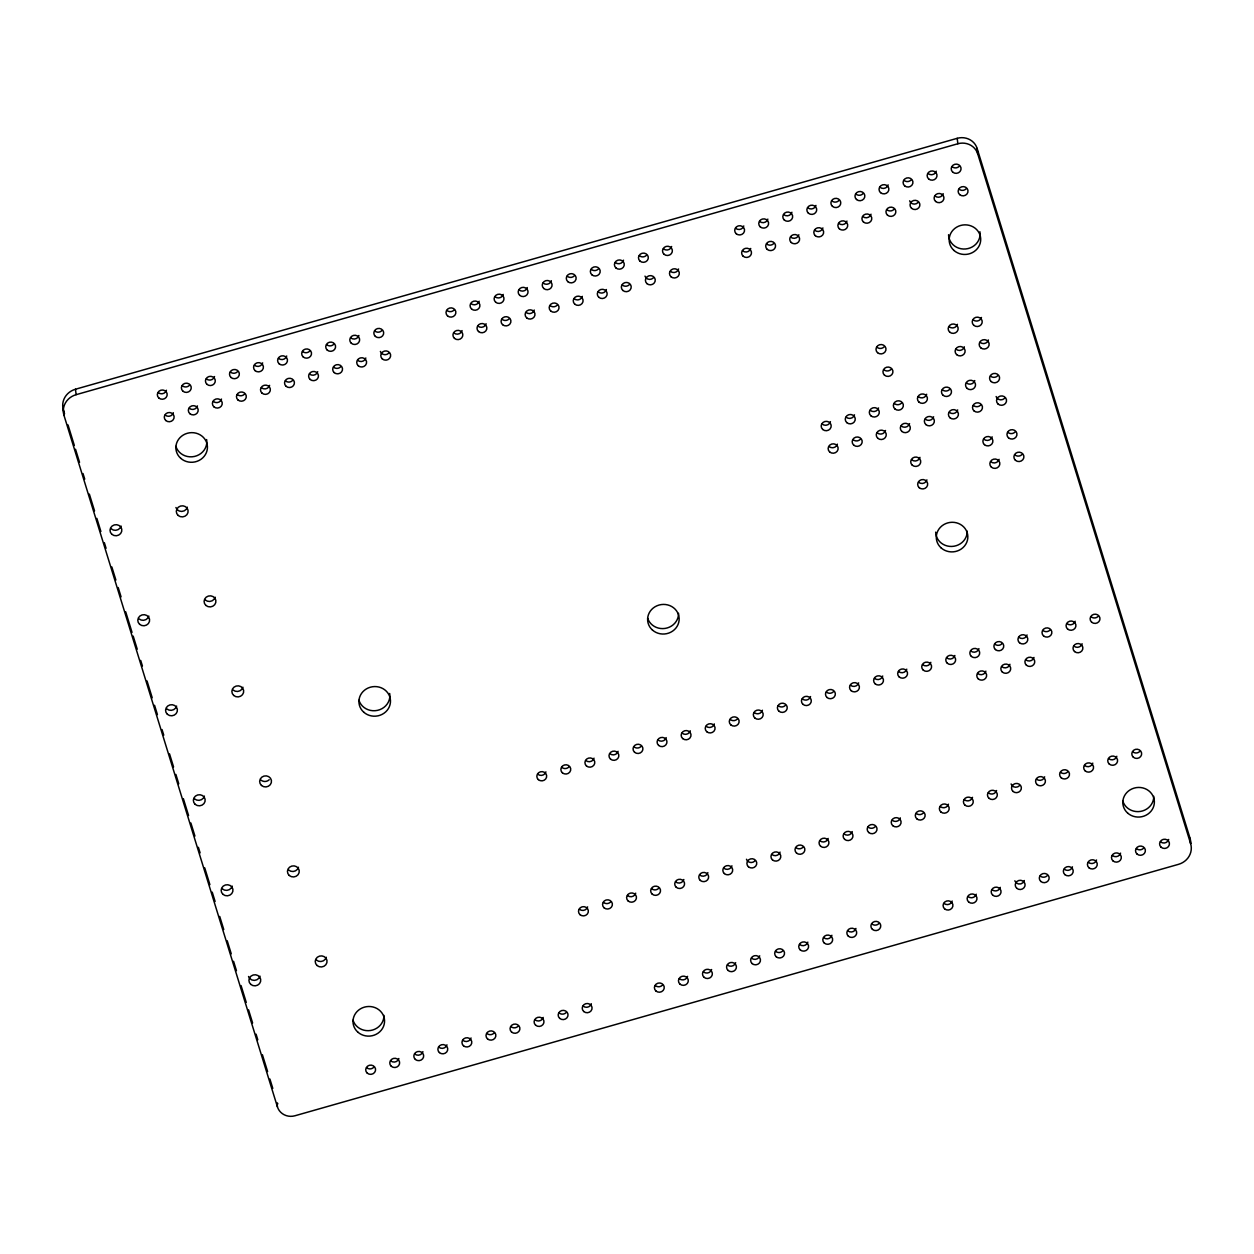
<?xml version="1.0" encoding="UTF-8"?>
<svg xmlns="http://www.w3.org/2000/svg" width="1254" height="1254" viewBox="0 0 1254 1254"><rect width="100%" height="100%" fill="white"/><g stroke="black" fill="none" stroke-linecap="round" stroke-linejoin="round"><path stroke-width="1.5" d="M1189.999 838.142L1190.61 843.581A17.713 16.615 -6.4 0 1 1178.509 864.335L294.972 1115.762A14.17 13.292 -6.4 0 1 277.432 1106.89L64.001 415.419L63.39 409.98A17.713 16.615 -6.4 0 1 75.491 389.226L957.225 138.316A16.051 15.048 -6.4 0 1 977.085 148.348L1189.999 838.142A17.713 16.615 -6.4 0 1 1190.673 843.503M64.001 415.419A17.713 16.615 -6.4 0 1 76.102 394.681L957.837 143.755A16.051 15.048 -6.4 0 1 977.697 153.787L1190.61 843.581M63.39 409.98L64.55 413.726M68.014 424.934L74.347 445.499M75.506 449.23L79.551 462.318M82.999 473.526L84.739 479.138M89.347 494.076L94.536 510.895M96.856 518.372L100.884 531.461M104.348 542.668L106.073 548.28M111.841 566.965L115.885 580.053M118.189 587.53L121.074 596.873M125.698 611.827L132.031 632.377M133.19 636.107L137.235 649.196M140.683 660.403L142.423 666.015M147.031 680.969L152.22 697.788M154.54 705.265L157.424 714.608M162.032 729.562L163.757 735.157M169.525 753.858L173.569 766.931M175.873 774.408L178.758 783.75M183.382 798.704L188.57 815.523M190.874 823L194.919 836.073M198.367 847.296L200.107 852.892M204.715 867.846L209.904 884.666M212.224 892.143L215.108 901.485M219.716 916.439L223.761 929.527M227.209 940.735L231.253 953.824M233.557 961.285L236.442 970.643M241.066 985.581L246.254 1002.401M248.558 1009.878L252.603 1022.966M256.067 1034.174L257.791 1039.785M262.399 1054.739L267.604 1071.559M269.908 1079.036L272.792 1088.378M977.085 148.348L977.697 153.787M957.225 138.316L957.837 143.755M277.024 1103.269L277.432 1106.89M75.491 389.226L76.102 394.681M277.855 1103.865A14.17 13.292 -6.4 0 1 277.447 1103.081M678.555 613.3A15.785 14.797 -6.4 0 1 665.137 628.411A15.785 14.797 -6.4 0 1 647.628 618.112M967.226 531.147A15.785 14.797 -6.4 0 1 951.77 546.446A15.785 14.797 -6.4 0 1 935.688 532.135M206.644 439.574A15.785 14.797 -6.4 0 1 194.433 456.456A15.785 14.797 -6.4 0 1 175.889 446.346M1153.758 796.306A15.785 14.797 -6.4 0 1 1140.341 811.432A15.785 14.797 -6.4 0 1 1122.832 801.118M979.923 231.755A15.785 14.797 -6.4 0 1 965.69 248.966A15.785 14.797 -6.4 0 1 948.557 234.717M383.943 1015.379A15.785 14.797 -6.4 0 1 370.526 1030.49A15.785 14.797 -6.4 0 1 353.017 1020.176M389.696 693.478A15.785 14.797 -6.4 0 1 377.485 710.36A15.785 14.797 -6.4 0 1 358.942 700.249M204.402 796.086A5.925 5.549 -6.4 0 1 194.558 798.876M269.218 779.753A5.925 5.549 -6.4 0 1 260.863 780.019M176.626 706.065A5.925 5.549 -6.4 0 1 166.782 708.871M242.915 687.208A5.925 5.549 -6.4 0 1 233.072 689.998M148.834 616.059A5.925 5.549 -6.4 0 1 138.99 618.849M215.139 597.186A5.925 5.549 -6.4 0 1 205.295 599.992M121.058 526.037A5.925 5.549 -6.4 0 1 111.214 528.843M187.348 507.18A5.925 5.549 -6.4 0 1 175.921 507.525M259.97 976.114A5.925 5.549 -6.4 0 1 248.543 976.474M326.275 957.241A5.925 5.549 -6.4 0 1 316.431 960.047M232.194 886.092A5.925 5.549 -6.4 0 1 222.35 888.898M298.483 867.235A5.925 5.549 -6.4 0 1 288.639 870.025M992.149 436.831A5.016 4.702 -6.4 0 1 983.826 439.198M999.093 459.34A5.016 4.702 -6.4 0 1 990.77 461.707M964.373 346.825A5.016 4.702 -6.4 0 1 956.034 349.192M957.429 324.316A5.016 4.702 -6.4 0 1 949.09 326.683M830.446 421.642A5.016 4.702 -6.4 0 1 822.107 424.024M837.39 444.151A5.016 4.702 -6.4 0 1 829.066 446.518M854.507 414.808A5.016 4.702 -6.4 0 1 846.168 417.174M860.197 439.449A5.016 4.702 -6.4 0 1 853.112 439.684M878.552 407.958A5.016 4.702 -6.4 0 1 870.229 410.324M885.512 430.467A5.016 4.702 -6.4 0 1 877.173 432.834M901.36 403.255A5.016 4.702 -6.4 0 1 894.29 403.474M909.558 423.617A5.016 4.702 -6.4 0 1 901.234 425.984M926.675 394.258A5.016 4.702 -6.4 0 1 918.336 396.64M933.619 416.767A5.016 4.702 -6.4 0 1 925.28 419.134M949.482 389.571A5.016 4.702 -6.4 0 1 942.397 389.79M957.68 409.917A5.016 4.702 -6.4 0 1 949.341 412.3M974.781 380.573A5.016 4.702 -6.4 0 1 966.458 382.94M980.487 405.23A5.016 4.702 -6.4 0 1 973.402 405.45M997.588 375.871A5.016 4.702 -6.4 0 1 990.503 376.106M1004.532 398.38A5.016 4.702 -6.4 0 1 996.115 396.53M1014.956 432.128A5.016 4.702 -6.4 0 1 1007.871 432.364M1021.9 454.638A5.016 4.702 -6.4 0 1 1014.815 454.857M988.418 339.975A5.016 4.702 -6.4 0 1 980.095 342.342M981.474 317.466A5.016 4.702 -6.4 0 1 973.151 319.848M373.582 1067.467A4.938 4.624 -6.4 0 1 366.623 1067.687M398.882 1058.501A4.938 4.624 -6.4 0 1 390.668 1060.837M422.927 1051.651A4.938 4.624 -6.4 0 1 414.729 1053.987M446.988 1044.817A4.938 4.624 -6.4 0 1 438.79 1047.137M471.049 1037.967A4.938 4.624 -6.4 0 1 462.851 1040.303M493.872 1033.233A4.938 4.624 -6.4 0 1 486.897 1033.453M517.933 1026.383A4.938 4.624 -6.4 0 1 510.958 1026.603M543.217 1017.433A4.938 4.624 -6.4 0 1 535.019 1019.768M566.04 1012.699A4.938 4.624 -6.4 0 1 559.065 1012.918M591.324 1003.733A4.938 4.624 -6.4 0 1 583.126 1006.069M166.437 390.245A4.938 4.624 -6.4 0 1 158.239 392.58M189.26 385.511A4.938 4.624 -6.4 0 1 182.285 385.73M214.544 376.545A4.938 4.624 -6.4 0 1 206.346 378.88M237.382 371.811A4.938 4.624 -6.4 0 1 230.407 372.03M262.666 362.861A4.938 4.624 -6.4 0 1 254.468 365.196M286.727 356.011A4.938 4.624 -6.4 0 1 278.513 358.346M309.55 351.277A4.938 4.624 -6.4 0 1 302.575 351.496M333.595 344.442A4.938 4.624 -6.4 0 1 326.636 344.662M358.895 335.476A4.938 4.624 -6.4 0 1 350.681 337.812M381.718 330.742A4.938 4.624 -6.4 0 1 374.742 330.962M662.269 985.315A4.938 4.624 -6.4 0 1 655.293 985.534M687.553 976.349A4.938 4.624 -6.4 0 1 679.354 978.684M711.614 969.514A4.938 4.624 -6.4 0 1 703.416 971.834M735.675 962.664A4.938 4.624 -6.4 0 1 727.461 965M759.72 955.814A4.938 4.624 -6.4 0 1 751.522 958.15M782.559 951.081A4.938 4.624 -6.4 0 1 775.583 951.3M807.842 942.13A4.938 4.624 -6.4 0 1 799.644 944.466M831.904 935.28A4.938 4.624 -6.4 0 1 823.69 937.616M855.949 928.43A4.938 4.624 -6.4 0 1 847.751 930.766M878.772 923.696A4.938 4.624 -6.4 0 1 871.812 923.916M453.885 310.208A4.938 4.624 -6.4 0 1 446.91 310.428M479.169 301.242A4.938 4.624 -6.4 0 1 470.971 303.578M503.23 294.408A4.938 4.624 -6.4 0 1 495.032 296.728M527.291 287.558A4.938 4.624 -6.4 0 1 519.093 289.893M551.352 280.708A4.938 4.624 -6.4 0 1 543.139 283.043M574.175 275.974A4.938 4.624 -6.4 0 1 567.2 276.193M598.221 269.14A4.938 4.624 -6.4 0 1 591.261 269.359M623.52 260.174A4.938 4.624 -6.4 0 1 615.306 262.509M646.343 255.44A4.938 4.624 -6.4 0 1 639.368 255.659M671.627 246.489A4.938 4.624 -6.4 0 1 663.429 248.809M952.178 901.046A4.938 4.624 -6.4 0 1 943.98 903.382M976.239 894.212A4.938 4.624 -6.4 0 1 968.041 896.547M1000.3 887.362A4.938 4.624 -6.4 0 1 992.086 889.697M1024.346 880.512A4.938 4.624 -6.4 0 1 1014.831 880.81M1047.168 875.778A4.938 4.624 -6.4 0 1 1040.209 875.997M1072.468 866.827A4.938 4.624 -6.4 0 1 1064.27 869.163M1096.529 859.978A4.938 4.624 -6.4 0 1 1088.315 862.313M1120.574 853.128A4.938 4.624 -6.4 0 1 1112.376 855.463M1143.397 848.394A4.938 4.624 -6.4 0 1 1136.438 848.613M1168.697 839.443A4.938 4.624 -6.4 0 1 1160.483 841.779M743.794 225.939A4.938 4.624 -6.4 0 1 735.596 228.275M767.856 219.105A4.938 4.624 -6.4 0 1 759.658 221.441M791.917 212.255A4.938 4.624 -6.4 0 1 783.703 214.591M815.962 205.405A4.938 4.624 -6.4 0 1 807.764 207.741M838.785 200.671A4.938 4.624 -6.4 0 1 831.825 200.891M862.846 193.837A4.938 4.624 -6.4 0 1 855.886 194.056M888.145 184.871A4.938 4.624 -6.4 0 1 879.932 187.207M910.968 180.137A4.938 4.624 -6.4 0 1 903.993 180.357M936.252 171.187A4.938 4.624 -6.4 0 1 928.054 173.507M959.075 166.453A4.938 4.624 -6.4 0 1 952.099 166.672M750.738 248.449A4.938 4.624 -6.4 0 1 742.54 250.784M773.561 243.715A4.938 4.624 -6.4 0 1 766.602 243.934M798.861 234.764A4.938 4.624 -6.4 0 1 790.663 237.084M822.922 227.915A4.938 4.624 -6.4 0 1 814.708 230.25M846.967 221.065A4.938 4.624 -6.4 0 1 838.769 223.4M871.028 214.215A4.938 4.624 -6.4 0 1 862.83 216.55M893.851 209.496A4.938 4.624 -6.4 0 1 886.876 209.716M917.912 202.646A4.938 4.624 -6.4 0 1 909.62 200.828M943.196 193.68A4.938 4.624 -6.4 0 1 934.998 196.016M966.019 188.946A4.938 4.624 -6.4 0 1 959.059 189.166M462.068 330.601A4.938 4.624 -6.4 0 1 453.87 332.937M486.113 323.751A4.938 4.624 -6.4 0 1 477.915 326.087M508.952 319.018A4.938 4.624 -6.4 0 1 501.976 319.237M534.235 310.051A4.938 4.624 -6.4 0 1 526.037 312.387M557.058 305.333A4.938 4.624 -6.4 0 1 550.083 305.553M582.342 296.367A4.938 4.624 -6.4 0 1 574.144 298.703M606.403 289.517A4.938 4.624 -6.4 0 1 598.205 291.853M629.226 284.799A4.938 4.624 -6.4 0 1 622.266 285.003M653.287 277.949A4.938 4.624 -6.4 0 1 644.995 276.131M678.571 268.983A4.938 4.624 -6.4 0 1 670.373 271.319M173.381 412.738A4.938 4.624 -6.4 0 1 165.183 415.074M197.442 405.904A4.938 4.624 -6.4 0 1 189.244 408.24M221.503 399.054A4.938 4.624 -6.4 0 1 213.29 401.39M244.326 394.32A4.938 4.624 -6.4 0 1 237.351 394.54M269.61 385.354A4.938 4.624 -6.4 0 1 261.412 387.69M292.433 380.636A4.938 4.624 -6.4 0 1 285.457 380.855M317.717 371.67A4.938 4.624 -6.4 0 1 309.519 374.005M340.555 366.936A4.938 4.624 -6.4 0 1 333.58 367.156M365.839 357.986A4.938 4.624 -6.4 0 1 357.641 360.306M388.662 353.252A4.938 4.624 -6.4 0 1 380.37 351.433M919.981 457.365A5.016 4.702 -6.4 0 1 911.642 459.748M926.925 479.874A5.016 4.702 -6.4 0 1 918.602 482.241M890.951 369.507A5.016 4.702 -6.4 0 1 883.866 369.726M883.992 346.997A5.016 4.702 -6.4 0 1 876.922 347.217M1116.844 756.272A4.938 4.624 -6.4 0 1 1108.646 758.607M1092.798 763.122A4.938 4.624 -6.4 0 1 1084.585 765.457M1067.499 772.072A4.938 4.624 -6.4 0 1 1060.539 772.292M1044.676 776.806A4.938 4.624 -6.4 0 1 1036.478 779.142M802.874 847.375A4.938 4.624 -6.4 0 1 795.914 847.594M1049.88 630.213A4.938 4.624 -6.4 0 1 1042.92 630.433M1019.392 785.772A4.938 4.624 -6.4 0 1 1011.1 783.954M996.569 790.506A4.938 4.624 -6.4 0 1 988.371 792.841M972.508 797.34A4.938 4.624 -6.4 0 1 964.31 799.676M948.447 804.19A4.938 4.624 -6.4 0 1 940.249 806.526M923.163 813.156A4.938 4.624 -6.4 0 1 916.188 813.376M900.341 817.89A4.938 4.624 -6.4 0 1 892.143 820.21M875.057 826.841A4.938 4.624 -6.4 0 1 868.081 827.06M852.234 831.574A4.938 4.624 -6.4 0 1 844.02 833.91M828.173 838.424A4.938 4.624 -6.4 0 1 819.975 840.76M785.255 705.516A4.938 4.624 -6.4 0 1 778.295 705.736M810.554 696.55A4.938 4.624 -6.4 0 1 802.341 698.886M833.377 691.816A4.938 4.624 -6.4 0 1 826.402 692.036M858.661 682.866A4.938 4.624 -6.4 0 1 850.463 685.201M882.722 676.016A4.938 4.624 -6.4 0 1 874.524 678.351M906.783 669.166A4.938 4.624 -6.4 0 1 898.569 671.501M930.829 662.331A4.938 4.624 -6.4 0 1 922.63 664.651M954.89 655.481A4.938 4.624 -6.4 0 1 946.692 657.817M978.951 648.631A4.938 4.624 -6.4 0 1 970.737 650.967M714.325 723.934A4.938 4.624 -6.4 0 1 706.127 726.27M1001.774 643.898A4.938 4.624 -6.4 0 1 994.798 644.117M1027.057 634.947A4.938 4.624 -6.4 0 1 1018.859 637.283M780.051 852.109A4.938 4.624 -6.4 0 1 771.853 854.444M754.767 861.075A4.938 4.624 -6.4 0 1 746.475 859.256M731.944 865.809A4.938 4.624 -6.4 0 1 723.746 868.129M707.883 872.643A4.938 4.624 -6.4 0 1 699.685 874.979M683.838 879.493A4.938 4.624 -6.4 0 1 675.624 881.828M658.538 888.459A4.938 4.624 -6.4 0 1 651.578 888.678M635.715 893.177A4.938 4.624 -6.4 0 1 627.517 895.513M610.432 902.143A4.938 4.624 -6.4 0 1 603.456 902.363M587.609 906.877A4.938 4.624 -6.4 0 1 579.395 909.213M545.929 771.853A4.938 4.624 -6.4 0 1 537.731 774.188M568.752 767.119A4.938 4.624 -6.4 0 1 561.776 767.338M594.035 758.168A4.938 4.624 -6.4 0 1 585.837 760.504M618.097 751.318A4.938 4.624 -6.4 0 1 609.899 753.654M640.919 746.585A4.938 4.624 -6.4 0 1 633.944 746.804M666.203 737.634A4.938 4.624 -6.4 0 1 658.005 739.954M690.264 730.784A4.938 4.624 -6.4 0 1 682.066 733.12M1009.956 664.291A4.938 4.624 -6.4 0 1 1001.742 666.626M985.895 671.141A4.938 4.624 -6.4 0 1 977.697 673.476M737.148 719.2A4.938 4.624 -6.4 0 1 730.173 719.42M1075.18 621.247A4.938 4.624 -6.4 0 1 1066.966 623.583M1034.001 657.441A4.938 4.624 -6.4 0 1 1025.803 659.776M1139.667 751.538A4.938 4.624 -6.4 0 1 1132.707 751.757M762.432 710.25A4.938 4.624 -6.4 0 1 754.234 712.586M1098.002 616.513A4.938 4.624 -6.4 0 1 1091.027 616.733M1082.124 643.757A4.938 4.624 -6.4 0 1 1073.91 646.092M363.77 712.209A15.785 14.797 -6.4 0 0 390.025 704.732A15.785 14.797 -6.4 0 0 370.338 687.208A15.785 14.797 -6.4 0 0 363.77 712.209M853.723 445.123A5.016 4.702 -6.4 0 0 862.062 442.74A5.016 4.702 -6.4 0 0 855.808 437.176A5.016 4.702 -6.4 0 0 853.723 445.123M262.023 393.145A4.938 4.624 -6.4 0 0 270.221 390.809A4.938 4.624 -6.4 0 0 264.061 385.323A4.938 4.624 -6.4 0 0 262.023 393.145M954.012 250.487A15.785 14.797 -6.4 0 0 980.252 243.01A15.785 14.797 -6.4 0 0 960.564 225.485A15.785 14.797 -6.4 0 0 954.012 250.487M1127.659 813.078A15.785 14.797 -6.4 0 0 1153.915 805.601A15.785 14.797 -6.4 0 0 1134.227 788.076A15.785 14.797 -6.4 0 0 1127.659 813.078M543.75 288.483A4.938 4.624 -6.4 0 0 551.948 286.147A4.938 4.624 -6.4 0 0 545.803 280.677A4.938 4.624 -6.4 0 0 543.75 288.483M870.84 415.764A5.016 4.702 -6.4 0 0 879.164 413.397A5.016 4.702 -6.4 0 0 872.925 407.832A5.016 4.702 -6.4 0 0 870.84 415.764M1064.865 874.602A4.938 4.624 -6.4 0 0 1073.079 872.267A4.938 4.624 -6.4 0 0 1066.919 866.78A4.938 4.624 -6.4 0 0 1064.865 874.602M180.717 458.29A15.785 14.797 -6.4 0 0 206.973 450.829A15.785 14.797 -6.4 0 0 187.285 433.288A15.785 14.797 -6.4 0 0 180.717 458.29M652.456 630.057A15.785 14.797 -6.4 0 0 678.696 622.595A15.785 14.797 -6.4 0 0 659.008 605.055A15.785 14.797 -6.4 0 0 652.456 630.057M941.127 547.904A15.785 14.797 -6.4 0 0 967.383 540.443A15.785 14.797 -6.4 0 0 947.695 522.918A15.785 14.797 -6.4 0 0 941.127 547.904M357.845 1032.136A15.785 14.797 -6.4 0 0 384.1 1024.659A15.785 14.797 -6.4 0 0 364.412 1007.134A15.785 14.797 -6.4 0 0 357.845 1032.136M195.169 804.331A5.925 5.549 -6.4 0 0 205.013 801.525A5.925 5.549 -6.4 0 0 197.63 794.958A5.925 5.549 -6.4 0 0 195.169 804.331M261.475 785.459A5.925 5.549 -6.4 0 0 271.319 782.653A5.925 5.549 -6.4 0 0 263.936 776.085A5.925 5.549 -6.4 0 0 261.475 785.459M167.393 714.31A5.925 5.549 -6.4 0 0 177.237 711.504A5.925 5.549 -6.4 0 0 169.854 704.936A5.925 5.549 -6.4 0 0 167.393 714.31M233.683 695.437A5.925 5.549 -6.4 0 0 243.527 692.647A5.925 5.549 -6.4 0 0 236.144 686.063A5.925 5.549 -6.4 0 0 233.683 695.437M139.602 624.288A5.925 5.549 -6.4 0 0 149.445 621.498A5.925 5.549 -6.4 0 0 142.063 614.915A5.925 5.549 -6.4 0 0 139.602 624.288M205.907 605.431A5.925 5.549 -6.4 0 0 215.751 602.625A5.925 5.549 -6.4 0 0 208.368 596.058A5.925 5.549 -6.4 0 0 205.907 605.431M111.825 534.282A5.925 5.549 -6.4 0 0 121.669 531.477A5.925 5.549 -6.4 0 0 114.286 524.909A5.925 5.549 -6.4 0 0 111.825 534.282M178.115 515.41A5.925 5.549 -6.4 0 0 187.959 512.62A5.925 5.549 -6.4 0 0 180.576 506.036A5.925 5.549 -6.4 0 0 178.115 515.41M250.737 984.359A5.925 5.549 -6.4 0 0 260.581 981.553A5.925 5.549 -6.4 0 0 253.198 974.985A5.925 5.549 -6.4 0 0 250.737 984.359M317.043 965.486A5.925 5.549 -6.4 0 0 326.886 962.68A5.925 5.549 -6.4 0 0 319.504 956.112A5.925 5.549 -6.4 0 0 317.043 965.486M222.961 894.337A5.925 5.549 -6.4 0 0 232.805 891.531A5.925 5.549 -6.4 0 0 225.422 884.963A5.925 5.549 -6.4 0 0 222.961 894.337M289.251 875.464A5.925 5.549 -6.4 0 0 299.095 872.674A5.925 5.549 -6.4 0 0 291.712 866.091A5.925 5.549 -6.4 0 0 289.251 875.464M984.421 444.653A5.016 4.702 -6.4 0 0 992.76 442.27A5.016 4.702 -6.4 0 0 986.506 436.706A5.016 4.702 -6.4 0 0 984.421 444.653M991.381 467.146A5.016 4.702 -6.4 0 0 999.704 464.779A5.016 4.702 -6.4 0 0 993.45 459.215A5.016 4.702 -6.4 0 0 991.381 467.146M956.645 354.631A5.016 4.702 -6.4 0 0 964.984 352.264A5.016 4.702 -6.4 0 0 958.73 346.7A5.016 4.702 -6.4 0 0 956.645 354.631M949.701 332.122A5.016 4.702 -6.4 0 0 958.025 329.755A5.016 4.702 -6.4 0 0 951.786 324.19A5.016 4.702 -6.4 0 0 949.701 332.122M822.718 429.464A5.016 4.702 -6.4 0 0 831.057 427.097A5.016 4.702 -6.4 0 0 824.803 421.532A5.016 4.702 -6.4 0 0 822.718 429.464M829.662 451.957A5.016 4.702 -6.4 0 0 838.001 449.59A5.016 4.702 -6.4 0 0 831.747 444.026A5.016 4.702 -6.4 0 0 829.662 451.957M846.779 422.614A5.016 4.702 -6.4 0 0 855.118 420.247A5.016 4.702 -6.4 0 0 848.864 414.682A5.016 4.702 -6.4 0 0 846.779 422.614M877.784 438.273A5.016 4.702 -6.4 0 0 886.123 435.906A5.016 4.702 -6.4 0 0 879.869 430.341A5.016 4.702 -6.4 0 0 877.784 438.273M894.886 408.929A5.016 4.702 -6.4 0 0 903.225 406.547A5.016 4.702 -6.4 0 0 896.971 400.982A5.016 4.702 -6.4 0 0 894.886 408.929M901.845 431.423A5.016 4.702 -6.4 0 0 910.169 429.056A5.016 4.702 -6.4 0 0 903.93 423.491A5.016 4.702 -6.4 0 0 901.845 431.423M918.947 402.079A5.016 4.702 -6.4 0 0 927.286 399.712A5.016 4.702 -6.4 0 0 921.032 394.148A5.016 4.702 -6.4 0 0 918.947 402.079M925.891 424.589A5.016 4.702 -6.4 0 0 934.23 422.206A5.016 4.702 -6.4 0 0 927.976 416.642A5.016 4.702 -6.4 0 0 925.891 424.589M943.008 395.229A5.016 4.702 -6.4 0 0 951.347 392.863A5.016 4.702 -6.4 0 0 945.093 387.298A5.016 4.702 -6.4 0 0 943.008 395.229M949.952 417.739A5.016 4.702 -6.4 0 0 958.291 415.372A5.016 4.702 -6.4 0 0 952.037 409.807A5.016 4.702 -6.4 0 0 949.952 417.739M967.069 388.379A5.016 4.702 -6.4 0 0 975.393 386.013A5.016 4.702 -6.4 0 0 969.154 380.448A5.016 4.702 -6.4 0 0 967.069 388.379M974.013 410.889A5.016 4.702 -6.4 0 0 982.337 408.522A5.016 4.702 -6.4 0 0 976.098 402.957A5.016 4.702 -6.4 0 0 974.013 410.889M991.115 381.545A5.016 4.702 -6.4 0 0 999.454 379.163A5.016 4.702 -6.4 0 0 993.199 373.598A5.016 4.702 -6.4 0 0 991.115 381.545M998.059 404.039A5.016 4.702 -6.4 0 0 1006.398 401.672A5.016 4.702 -6.4 0 0 1000.143 396.107A5.016 4.702 -6.4 0 0 998.059 404.039M1008.482 437.803A5.016 4.702 -6.4 0 0 1016.822 435.436A5.016 4.702 -6.4 0 0 1010.567 429.871A5.016 4.702 -6.4 0 0 1008.482 437.803M1015.426 460.296A5.016 4.702 -6.4 0 0 1023.766 457.929A5.016 4.702 -6.4 0 0 1017.511 452.365A5.016 4.702 -6.4 0 0 1015.426 460.296M980.706 347.781A5.016 4.702 -6.4 0 0 989.03 345.414A5.016 4.702 -6.4 0 0 982.791 339.85A5.016 4.702 -6.4 0 0 980.706 347.781M973.762 325.288A5.016 4.702 -6.4 0 0 982.086 322.905A5.016 4.702 -6.4 0 0 975.831 317.34A5.016 4.702 -6.4 0 0 973.762 325.288M367.234 1073.126A4.938 4.624 -6.4 0 0 375.432 1070.791A4.938 4.624 -6.4 0 0 369.272 1065.304A4.938 4.624 -6.4 0 0 367.234 1073.126M391.279 1066.276A4.938 4.624 -6.4 0 0 399.493 1063.941A4.938 4.624 -6.4 0 0 393.333 1058.47A4.938 4.624 -6.4 0 0 391.279 1066.276M415.34 1059.426A4.938 4.624 -6.4 0 0 423.538 1057.091A4.938 4.624 -6.4 0 0 417.394 1051.62A4.938 4.624 -6.4 0 0 415.34 1059.426M439.402 1052.592A4.938 4.624 -6.4 0 0 447.6 1050.256A4.938 4.624 -6.4 0 0 441.455 1044.77A4.938 4.624 -6.4 0 0 439.402 1052.592M463.463 1045.742A4.938 4.624 -6.4 0 0 471.661 1043.406A4.938 4.624 -6.4 0 0 465.5 1037.936A4.938 4.624 -6.4 0 0 463.463 1045.742M487.508 1038.892A4.938 4.624 -6.4 0 0 495.722 1036.556A4.938 4.624 -6.4 0 0 489.562 1031.086A4.938 4.624 -6.4 0 0 487.508 1038.892M511.569 1032.042A4.938 4.624 -6.4 0 0 519.767 1029.722A4.938 4.624 -6.4 0 0 513.623 1024.236A4.938 4.624 -6.4 0 0 511.569 1032.042M535.63 1025.208A4.938 4.624 -6.4 0 0 543.828 1022.872A4.938 4.624 -6.4 0 0 537.668 1017.386A4.938 4.624 -6.4 0 0 535.63 1025.208M559.676 1018.358A4.938 4.624 -6.4 0 0 567.89 1016.022A4.938 4.624 -6.4 0 0 561.729 1010.552A4.938 4.624 -6.4 0 0 559.676 1018.358M583.737 1011.508A4.938 4.624 -6.4 0 0 591.935 1009.172A4.938 4.624 -6.4 0 0 585.79 1003.702A4.938 4.624 -6.4 0 0 583.737 1011.508M158.85 398.02A4.938 4.624 -6.4 0 0 167.048 395.684A4.938 4.624 -6.4 0 0 160.888 390.198A4.938 4.624 -6.4 0 0 158.85 398.02M182.896 391.17A4.938 4.624 -6.4 0 0 191.11 388.834A4.938 4.624 -6.4 0 0 184.949 383.363A4.938 4.624 -6.4 0 0 182.896 391.17M206.957 384.32A4.938 4.624 -6.4 0 0 215.155 381.984A4.938 4.624 -6.4 0 0 209.01 376.513A4.938 4.624 -6.4 0 0 206.957 384.32M231.018 377.485A4.938 4.624 -6.4 0 0 239.216 375.15A4.938 4.624 -6.4 0 0 233.072 369.664A4.938 4.624 -6.4 0 0 231.018 377.485M255.079 370.635A4.938 4.624 -6.4 0 0 263.277 368.3A4.938 4.624 -6.4 0 0 257.117 362.829A4.938 4.624 -6.4 0 0 255.079 370.635M279.125 363.785A4.938 4.624 -6.4 0 0 287.338 361.45A4.938 4.624 -6.4 0 0 281.178 355.979A4.938 4.624 -6.4 0 0 279.125 363.785M303.186 356.935A4.938 4.624 -6.4 0 0 311.384 354.616A4.938 4.624 -6.4 0 0 305.239 349.129A4.938 4.624 -6.4 0 0 303.186 356.935M327.247 350.101A4.938 4.624 -6.4 0 0 335.445 347.766A4.938 4.624 -6.4 0 0 329.3 342.279A4.938 4.624 -6.4 0 0 327.247 350.101M351.292 343.251A4.938 4.624 -6.4 0 0 359.506 340.916A4.938 4.624 -6.4 0 0 353.346 335.445A4.938 4.624 -6.4 0 0 351.292 343.251M375.354 336.401A4.938 4.624 -6.4 0 0 383.552 334.066A4.938 4.624 -6.4 0 0 377.407 328.595A4.938 4.624 -6.4 0 0 375.354 336.401M655.905 990.974A4.938 4.624 -6.4 0 0 664.118 988.638A4.938 4.624 -6.4 0 0 657.958 983.167A4.938 4.624 -6.4 0 0 655.905 990.974M679.966 984.124A4.938 4.624 -6.4 0 0 688.164 981.788A4.938 4.624 -6.4 0 0 682.019 976.317A4.938 4.624 -6.4 0 0 679.966 984.124M704.027 977.289A4.938 4.624 -6.4 0 0 712.225 974.954A4.938 4.624 -6.4 0 0 706.08 969.467A4.938 4.624 -6.4 0 0 704.027 977.289M728.072 970.439A4.938 4.624 -6.4 0 0 736.286 968.104A4.938 4.624 -6.4 0 0 730.126 962.633A4.938 4.624 -6.4 0 0 728.072 970.439M752.134 963.589A4.938 4.624 -6.4 0 0 760.332 961.254A4.938 4.624 -6.4 0 0 754.187 955.783A4.938 4.624 -6.4 0 0 752.134 963.589M776.195 956.739A4.938 4.624 -6.4 0 0 784.393 954.419A4.938 4.624 -6.4 0 0 778.248 948.933A4.938 4.624 -6.4 0 0 776.195 956.739M800.256 949.905A4.938 4.624 -6.4 0 0 808.454 947.569A4.938 4.624 -6.4 0 0 802.294 942.083A4.938 4.624 -6.4 0 0 800.256 949.905M824.301 943.055A4.938 4.624 -6.4 0 0 832.515 940.719A4.938 4.624 -6.4 0 0 826.355 935.249A4.938 4.624 -6.4 0 0 824.301 943.055M848.362 936.205A4.938 4.624 -6.4 0 0 856.56 933.869A4.938 4.624 -6.4 0 0 850.416 928.399A4.938 4.624 -6.4 0 0 848.362 936.205M872.423 929.371A4.938 4.624 -6.4 0 0 880.621 927.035A4.938 4.624 -6.4 0 0 874.477 921.549A4.938 4.624 -6.4 0 0 872.423 929.371M447.521 315.867A4.938 4.624 -6.4 0 0 455.735 313.531A4.938 4.624 -6.4 0 0 449.575 308.061A4.938 4.624 -6.4 0 0 447.521 315.867M471.582 309.017A4.938 4.624 -6.4 0 0 479.78 306.681A4.938 4.624 -6.4 0 0 473.636 301.211A4.938 4.624 -6.4 0 0 471.582 309.017M495.643 302.183A4.938 4.624 -6.4 0 0 503.842 299.847A4.938 4.624 -6.4 0 0 497.697 294.361A4.938 4.624 -6.4 0 0 495.643 302.183M519.689 295.333A4.938 4.624 -6.4 0 0 527.903 292.997A4.938 4.624 -6.4 0 0 521.742 287.527A4.938 4.624 -6.4 0 0 519.689 295.333M567.811 281.648A4.938 4.624 -6.4 0 0 576.009 279.313A4.938 4.624 -6.4 0 0 569.865 273.827A4.938 4.624 -6.4 0 0 567.811 281.648M591.872 274.798A4.938 4.624 -6.4 0 0 600.07 272.463A4.938 4.624 -6.4 0 0 593.91 266.977A4.938 4.624 -6.4 0 0 591.872 274.798M615.918 267.948A4.938 4.624 -6.4 0 0 624.131 265.613A4.938 4.624 -6.4 0 0 617.971 260.142A4.938 4.624 -6.4 0 0 615.918 267.948M639.979 261.098A4.938 4.624 -6.4 0 0 648.177 258.763A4.938 4.624 -6.4 0 0 642.032 253.292A4.938 4.624 -6.4 0 0 639.979 261.098M664.04 254.264A4.938 4.624 -6.4 0 0 672.238 251.929A4.938 4.624 -6.4 0 0 666.093 246.442A4.938 4.624 -6.4 0 0 664.04 254.264M944.591 908.821A4.938 4.624 -6.4 0 0 952.789 906.501A4.938 4.624 -6.4 0 0 946.645 901.015A4.938 4.624 -6.4 0 0 944.591 908.821M968.652 901.987A4.938 4.624 -6.4 0 0 976.85 899.651A4.938 4.624 -6.4 0 0 970.69 894.165A4.938 4.624 -6.4 0 0 968.652 901.987M992.698 895.137A4.938 4.624 -6.4 0 0 1000.911 892.801A4.938 4.624 -6.4 0 0 994.751 887.33A4.938 4.624 -6.4 0 0 992.698 895.137M1016.759 888.287A4.938 4.624 -6.4 0 0 1024.957 885.951A4.938 4.624 -6.4 0 0 1018.812 880.48A4.938 4.624 -6.4 0 0 1016.759 888.287M1040.82 881.452A4.938 4.624 -6.4 0 0 1049.018 879.117A4.938 4.624 -6.4 0 0 1042.873 873.63A4.938 4.624 -6.4 0 0 1040.82 881.452M1088.927 867.752A4.938 4.624 -6.4 0 0 1097.125 865.417A4.938 4.624 -6.4 0 0 1090.98 859.946A4.938 4.624 -6.4 0 0 1088.927 867.752M1112.988 860.902A4.938 4.624 -6.4 0 0 1121.186 858.567A4.938 4.624 -6.4 0 0 1115.041 853.096A4.938 4.624 -6.4 0 0 1112.988 860.902M1137.049 854.068A4.938 4.624 -6.4 0 0 1145.247 851.732A4.938 4.624 -6.4 0 0 1139.087 846.246A4.938 4.624 -6.4 0 0 1137.049 854.068M1161.094 847.218A4.938 4.624 -6.4 0 0 1169.308 844.882A4.938 4.624 -6.4 0 0 1163.148 839.412A4.938 4.624 -6.4 0 0 1161.094 847.218M736.208 233.714A4.938 4.624 -6.4 0 0 744.406 231.394A4.938 4.624 -6.4 0 0 738.261 225.908A4.938 4.624 -6.4 0 0 736.208 233.714M760.269 226.88A4.938 4.624 -6.4 0 0 768.467 224.544A4.938 4.624 -6.4 0 0 762.307 219.058A4.938 4.624 -6.4 0 0 760.269 226.88M784.314 220.03A4.938 4.624 -6.4 0 0 792.528 217.694A4.938 4.624 -6.4 0 0 786.368 212.224A4.938 4.624 -6.4 0 0 784.314 220.03M808.375 213.18A4.938 4.624 -6.4 0 0 816.573 210.844A4.938 4.624 -6.4 0 0 810.429 205.374A4.938 4.624 -6.4 0 0 808.375 213.18M832.437 206.346A4.938 4.624 -6.4 0 0 840.635 204.01A4.938 4.624 -6.4 0 0 834.49 198.524A4.938 4.624 -6.4 0 0 832.437 206.346M856.498 199.496A4.938 4.624 -6.4 0 0 864.696 197.16A4.938 4.624 -6.4 0 0 858.535 191.674A4.938 4.624 -6.4 0 0 856.498 199.496M880.543 192.646A4.938 4.624 -6.4 0 0 888.741 190.31A4.938 4.624 -6.4 0 0 882.597 184.84A4.938 4.624 -6.4 0 0 880.543 192.646M904.604 185.796A4.938 4.624 -6.4 0 0 912.802 183.46A4.938 4.624 -6.4 0 0 906.658 177.99A4.938 4.624 -6.4 0 0 904.604 185.796M928.665 178.961A4.938 4.624 -6.4 0 0 936.863 176.626A4.938 4.624 -6.4 0 0 930.703 171.14A4.938 4.624 -6.4 0 0 928.665 178.961M952.711 172.111A4.938 4.624 -6.4 0 0 960.925 169.776A4.938 4.624 -6.4 0 0 954.764 164.305A4.938 4.624 -6.4 0 0 952.711 172.111M743.152 256.224A4.938 4.624 -6.4 0 0 751.35 253.888A4.938 4.624 -6.4 0 0 745.205 248.417A4.938 4.624 -6.4 0 0 743.152 256.224M767.213 249.374A4.938 4.624 -6.4 0 0 775.411 247.038A4.938 4.624 -6.4 0 0 769.266 241.567A4.938 4.624 -6.4 0 0 767.213 249.374M791.258 242.539A4.938 4.624 -6.4 0 0 799.472 240.204A4.938 4.624 -6.4 0 0 793.312 234.717A4.938 4.624 -6.4 0 0 791.258 242.539M815.319 235.689A4.938 4.624 -6.4 0 0 823.517 233.354A4.938 4.624 -6.4 0 0 817.373 227.883A4.938 4.624 -6.4 0 0 815.319 235.689M839.381 228.839A4.938 4.624 -6.4 0 0 847.579 226.504A4.938 4.624 -6.4 0 0 841.434 221.033A4.938 4.624 -6.4 0 0 839.381 228.839M863.442 221.989A4.938 4.624 -6.4 0 0 871.64 219.669A4.938 4.624 -6.4 0 0 865.479 214.183A4.938 4.624 -6.4 0 0 863.442 221.989M887.487 215.155A4.938 4.624 -6.4 0 0 895.701 212.819A4.938 4.624 -6.4 0 0 889.541 207.333A4.938 4.624 -6.4 0 0 887.487 215.155M911.548 208.305A4.938 4.624 -6.4 0 0 919.746 205.969A4.938 4.624 -6.4 0 0 913.602 200.499A4.938 4.624 -6.4 0 0 911.548 208.305M935.609 201.455A4.938 4.624 -6.4 0 0 943.807 199.12A4.938 4.624 -6.4 0 0 937.663 193.649A4.938 4.624 -6.4 0 0 935.609 201.455M959.671 194.621A4.938 4.624 -6.4 0 0 967.869 192.285A4.938 4.624 -6.4 0 0 961.708 186.799A4.938 4.624 -6.4 0 0 959.671 194.621M454.465 338.376A4.938 4.624 -6.4 0 0 462.679 336.041A4.938 4.624 -6.4 0 0 456.519 330.554A4.938 4.624 -6.4 0 0 454.465 338.376M478.526 331.526A4.938 4.624 -6.4 0 0 486.724 329.191A4.938 4.624 -6.4 0 0 480.58 323.72A4.938 4.624 -6.4 0 0 478.526 331.526M502.588 324.676A4.938 4.624 -6.4 0 0 510.786 322.341A4.938 4.624 -6.4 0 0 504.641 316.87A4.938 4.624 -6.4 0 0 502.588 324.676M526.649 317.842A4.938 4.624 -6.4 0 0 534.847 315.506A4.938 4.624 -6.4 0 0 528.686 310.02A4.938 4.624 -6.4 0 0 526.649 317.842M550.694 310.992A4.938 4.624 -6.4 0 0 558.908 308.656A4.938 4.624 -6.4 0 0 552.748 303.186A4.938 4.624 -6.4 0 0 550.694 310.992M574.755 304.142A4.938 4.624 -6.4 0 0 582.953 301.806A4.938 4.624 -6.4 0 0 576.809 296.336A4.938 4.624 -6.4 0 0 574.755 304.142M598.816 297.292A4.938 4.624 -6.4 0 0 607.014 294.972A4.938 4.624 -6.4 0 0 600.87 289.486A4.938 4.624 -6.4 0 0 598.816 297.292M622.862 290.458A4.938 4.624 -6.4 0 0 631.076 288.122A4.938 4.624 -6.4 0 0 624.915 282.636A4.938 4.624 -6.4 0 0 622.862 290.458M646.923 283.608A4.938 4.624 -6.4 0 0 655.121 281.272A4.938 4.624 -6.4 0 0 648.976 275.802A4.938 4.624 -6.4 0 0 646.923 283.608M670.984 276.758A4.938 4.624 -6.4 0 0 679.182 274.422A4.938 4.624 -6.4 0 0 673.037 268.952A4.938 4.624 -6.4 0 0 670.984 276.758M165.794 420.513A4.938 4.624 -6.4 0 0 173.992 418.193A4.938 4.624 -6.4 0 0 167.848 412.707A4.938 4.624 -6.4 0 0 165.794 420.513M189.856 413.679A4.938 4.624 -6.4 0 0 198.054 411.343A4.938 4.624 -6.4 0 0 191.893 405.857A4.938 4.624 -6.4 0 0 189.856 413.679M213.901 406.829A4.938 4.624 -6.4 0 0 222.115 404.493A4.938 4.624 -6.4 0 0 215.954 399.023A4.938 4.624 -6.4 0 0 213.901 406.829M237.962 399.979A4.938 4.624 -6.4 0 0 246.16 397.643A4.938 4.624 -6.4 0 0 240.016 392.173A4.938 4.624 -6.4 0 0 237.962 399.979M286.069 386.295A4.938 4.624 -6.4 0 0 294.282 383.959A4.938 4.624 -6.4 0 0 288.122 378.473A4.938 4.624 -6.4 0 0 286.069 386.295M310.13 379.445A4.938 4.624 -6.4 0 0 318.328 377.109A4.938 4.624 -6.4 0 0 312.183 371.639A4.938 4.624 -6.4 0 0 310.13 379.445M334.191 372.595A4.938 4.624 -6.4 0 0 342.389 370.259A4.938 4.624 -6.4 0 0 336.244 364.789A4.938 4.624 -6.4 0 0 334.191 372.595M358.252 365.76A4.938 4.624 -6.4 0 0 366.45 363.425A4.938 4.624 -6.4 0 0 360.29 357.939A4.938 4.624 -6.4 0 0 358.252 365.76M382.298 358.91A4.938 4.624 -6.4 0 0 390.511 356.575A4.938 4.624 -6.4 0 0 384.351 351.104A4.938 4.624 -6.4 0 0 382.298 358.91M912.254 465.187A5.016 4.702 -6.4 0 0 920.593 462.804A5.016 4.702 -6.4 0 0 914.338 457.24A5.016 4.702 -6.4 0 0 912.254 465.187M919.198 487.681A5.016 4.702 -6.4 0 0 927.537 485.314A5.016 4.702 -6.4 0 0 921.282 479.749A5.016 4.702 -6.4 0 0 919.198 487.681M884.478 375.165A5.016 4.702 -6.4 0 0 892.801 372.799A5.016 4.702 -6.4 0 0 886.562 367.234A5.016 4.702 -6.4 0 0 884.478 375.165M877.534 352.672A5.016 4.702 -6.4 0 0 885.857 350.289A5.016 4.702 -6.4 0 0 879.618 344.725A5.016 4.702 -6.4 0 0 877.534 352.672M1109.257 764.047A4.938 4.624 -6.4 0 0 1117.455 761.711A4.938 4.624 -6.4 0 0 1111.31 756.24A4.938 4.624 -6.4 0 0 1109.257 764.047M1085.196 770.896A4.938 4.624 -6.4 0 0 1093.41 768.561A4.938 4.624 -6.4 0 0 1087.249 763.075A4.938 4.624 -6.4 0 0 1085.196 770.896M1061.15 777.746A4.938 4.624 -6.4 0 0 1069.349 775.411A4.938 4.624 -6.4 0 0 1063.188 769.925A4.938 4.624 -6.4 0 0 1061.15 777.746M1037.089 784.581A4.938 4.624 -6.4 0 0 1045.287 782.245A4.938 4.624 -6.4 0 0 1039.143 776.775A4.938 4.624 -6.4 0 0 1037.089 784.581M796.525 853.049A4.938 4.624 -6.4 0 0 804.723 850.714A4.938 4.624 -6.4 0 0 798.579 845.227A4.938 4.624 -6.4 0 0 796.525 853.049M1043.532 635.872A4.938 4.624 -6.4 0 0 1051.73 633.536A4.938 4.624 -6.4 0 0 1045.57 628.066A4.938 4.624 -6.4 0 0 1043.532 635.872M1013.028 791.431A4.938 4.624 -6.4 0 0 1021.242 789.095A4.938 4.624 -6.4 0 0 1015.082 783.625A4.938 4.624 -6.4 0 0 1013.028 791.431M988.983 798.281A4.938 4.624 -6.4 0 0 997.181 795.945A4.938 4.624 -6.4 0 0 991.021 790.459A4.938 4.624 -6.4 0 0 988.983 798.281M964.922 805.115A4.938 4.624 -6.4 0 0 973.12 802.795A4.938 4.624 -6.4 0 0 966.975 797.309A4.938 4.624 -6.4 0 0 964.922 805.115M940.861 811.965A4.938 4.624 -6.4 0 0 949.059 809.629A4.938 4.624 -6.4 0 0 942.914 804.159A4.938 4.624 -6.4 0 0 940.861 811.965M916.799 818.815A4.938 4.624 -6.4 0 0 925.013 816.479A4.938 4.624 -6.4 0 0 918.853 811.009A4.938 4.624 -6.4 0 0 916.799 818.815M892.754 825.665A4.938 4.624 -6.4 0 0 900.952 823.329A4.938 4.624 -6.4 0 0 894.792 817.843A4.938 4.624 -6.4 0 0 892.754 825.665M868.693 832.499A4.938 4.624 -6.4 0 0 876.891 830.164A4.938 4.624 -6.4 0 0 870.746 824.693A4.938 4.624 -6.4 0 0 868.693 832.499M844.632 839.349A4.938 4.624 -6.4 0 0 852.83 837.014A4.938 4.624 -6.4 0 0 846.685 831.543A4.938 4.624 -6.4 0 0 844.632 839.349M820.571 846.199A4.938 4.624 -6.4 0 0 828.784 843.864A4.938 4.624 -6.4 0 0 822.624 838.377A4.938 4.624 -6.4 0 0 820.571 846.199M778.906 711.175A4.938 4.624 -6.4 0 0 787.104 708.839A4.938 4.624 -6.4 0 0 780.944 703.369A4.938 4.624 -6.4 0 0 778.906 711.175M802.952 704.325A4.938 4.624 -6.4 0 0 811.166 701.989A4.938 4.624 -6.4 0 0 805.005 696.519A4.938 4.624 -6.4 0 0 802.952 704.325M827.013 697.49A4.938 4.624 -6.4 0 0 835.211 695.155A4.938 4.624 -6.4 0 0 829.066 689.669A4.938 4.624 -6.4 0 0 827.013 697.49M851.074 690.64A4.938 4.624 -6.4 0 0 859.272 688.305A4.938 4.624 -6.4 0 0 853.128 682.819A4.938 4.624 -6.4 0 0 851.074 690.64M875.135 683.791A4.938 4.624 -6.4 0 0 883.333 681.455A4.938 4.624 -6.4 0 0 877.173 675.984A4.938 4.624 -6.4 0 0 875.135 683.791M899.181 676.941A4.938 4.624 -6.4 0 0 907.394 674.605A4.938 4.624 -6.4 0 0 901.234 669.134A4.938 4.624 -6.4 0 0 899.181 676.941M923.242 670.106A4.938 4.624 -6.4 0 0 931.44 667.771A4.938 4.624 -6.4 0 0 925.295 662.284A4.938 4.624 -6.4 0 0 923.242 670.106M947.303 663.256A4.938 4.624 -6.4 0 0 955.501 660.921A4.938 4.624 -6.4 0 0 949.356 655.45A4.938 4.624 -6.4 0 0 947.303 663.256M971.348 656.406A4.938 4.624 -6.4 0 0 979.562 654.071A4.938 4.624 -6.4 0 0 973.402 648.6A4.938 4.624 -6.4 0 0 971.348 656.406M706.739 731.709A4.938 4.624 -6.4 0 0 714.937 729.373A4.938 4.624 -6.4 0 0 708.776 723.903A4.938 4.624 -6.4 0 0 706.739 731.709M995.41 649.556A4.938 4.624 -6.4 0 0 1003.608 647.236A4.938 4.624 -6.4 0 0 997.463 641.75A4.938 4.624 -6.4 0 0 995.41 649.556M1019.471 642.722A4.938 4.624 -6.4 0 0 1027.669 640.386A4.938 4.624 -6.4 0 0 1021.524 634.9A4.938 4.624 -6.4 0 0 1019.471 642.722M772.464 859.883A4.938 4.624 -6.4 0 0 780.662 857.548A4.938 4.624 -6.4 0 0 774.517 852.077A4.938 4.624 -6.4 0 0 772.464 859.883M748.403 866.733A4.938 4.624 -6.4 0 0 756.617 864.398A4.938 4.624 -6.4 0 0 750.456 858.927A4.938 4.624 -6.4 0 0 748.403 866.733M724.357 873.583A4.938 4.624 -6.4 0 0 732.555 871.248A4.938 4.624 -6.4 0 0 726.395 865.762A4.938 4.624 -6.4 0 0 724.357 873.583M700.296 880.418A4.938 4.624 -6.4 0 0 708.494 878.098A4.938 4.624 -6.4 0 0 702.35 872.612A4.938 4.624 -6.4 0 0 700.296 880.418M676.235 887.268A4.938 4.624 -6.4 0 0 684.433 884.932A4.938 4.624 -6.4 0 0 678.289 879.462A4.938 4.624 -6.4 0 0 676.235 887.268M652.174 894.118A4.938 4.624 -6.4 0 0 660.388 891.782A4.938 4.624 -6.4 0 0 654.227 886.312A4.938 4.624 -6.4 0 0 652.174 894.118M628.129 900.968A4.938 4.624 -6.4 0 0 636.327 898.632A4.938 4.624 -6.4 0 0 630.182 893.146A4.938 4.624 -6.4 0 0 628.129 900.968M604.067 907.802A4.938 4.624 -6.4 0 0 612.265 905.466A4.938 4.624 -6.4 0 0 606.121 899.996A4.938 4.624 -6.4 0 0 604.067 907.802M580.006 914.652A4.938 4.624 -6.4 0 0 588.22 912.316A4.938 4.624 -6.4 0 0 582.06 906.846A4.938 4.624 -6.4 0 0 580.006 914.652M538.342 779.627A4.938 4.624 -6.4 0 0 546.54 777.292A4.938 4.624 -6.4 0 0 540.38 771.821A4.938 4.624 -6.4 0 0 538.342 779.627M562.388 772.793A4.938 4.624 -6.4 0 0 570.601 770.458A4.938 4.624 -6.4 0 0 564.441 764.971A4.938 4.624 -6.4 0 0 562.388 772.793M586.449 765.943A4.938 4.624 -6.4 0 0 594.647 763.608A4.938 4.624 -6.4 0 0 588.502 758.121A4.938 4.624 -6.4 0 0 586.449 765.943M610.51 759.093A4.938 4.624 -6.4 0 0 618.708 756.758A4.938 4.624 -6.4 0 0 612.548 751.287A4.938 4.624 -6.4 0 0 610.51 759.093M634.555 752.243A4.938 4.624 -6.4 0 0 642.769 749.908A4.938 4.624 -6.4 0 0 636.609 744.437A4.938 4.624 -6.4 0 0 634.555 752.243M658.616 745.409A4.938 4.624 -6.4 0 0 666.814 743.073A4.938 4.624 -6.4 0 0 660.67 737.587A4.938 4.624 -6.4 0 0 658.616 745.409M682.678 738.559A4.938 4.624 -6.4 0 0 690.876 736.223A4.938 4.624 -6.4 0 0 684.731 730.753A4.938 4.624 -6.4 0 0 682.678 738.559M1002.354 672.066A4.938 4.624 -6.4 0 0 1010.567 669.73A4.938 4.624 -6.4 0 0 1004.407 664.259A4.938 4.624 -6.4 0 0 1002.354 672.066M978.308 678.916A4.938 4.624 -6.4 0 0 986.506 676.58A4.938 4.624 -6.4 0 0 980.346 671.094A4.938 4.624 -6.4 0 0 978.308 678.916M730.784 724.859A4.938 4.624 -6.4 0 0 738.998 722.539A4.938 4.624 -6.4 0 0 732.838 717.053A4.938 4.624 -6.4 0 0 730.784 724.859M1067.577 629.022A4.938 4.624 -6.4 0 0 1075.791 626.687A4.938 4.624 -6.4 0 0 1069.631 621.216A4.938 4.624 -6.4 0 0 1067.577 629.022M1026.415 665.216A4.938 4.624 -6.4 0 0 1034.613 662.88A4.938 4.624 -6.4 0 0 1028.468 657.409A4.938 4.624 -6.4 0 0 1026.415 665.216M1133.318 757.197A4.938 4.624 -6.4 0 0 1141.516 754.861A4.938 4.624 -6.4 0 0 1135.372 749.39A4.938 4.624 -6.4 0 0 1133.318 757.197M754.845 718.025A4.938 4.624 -6.4 0 0 763.043 715.689A4.938 4.624 -6.4 0 0 756.899 710.203A4.938 4.624 -6.4 0 0 754.845 718.025M1091.638 622.188A4.938 4.624 -6.4 0 0 1099.836 619.852A4.938 4.624 -6.4 0 0 1093.692 614.366A4.938 4.624 -6.4 0 0 1091.638 622.188M1074.521 651.531A4.938 4.624 -6.4 0 0 1082.735 649.196A4.938 4.624 -6.4 0 0 1076.575 643.725A4.938 4.624 -6.4 0 0 1074.521 651.531"/></g></svg>
